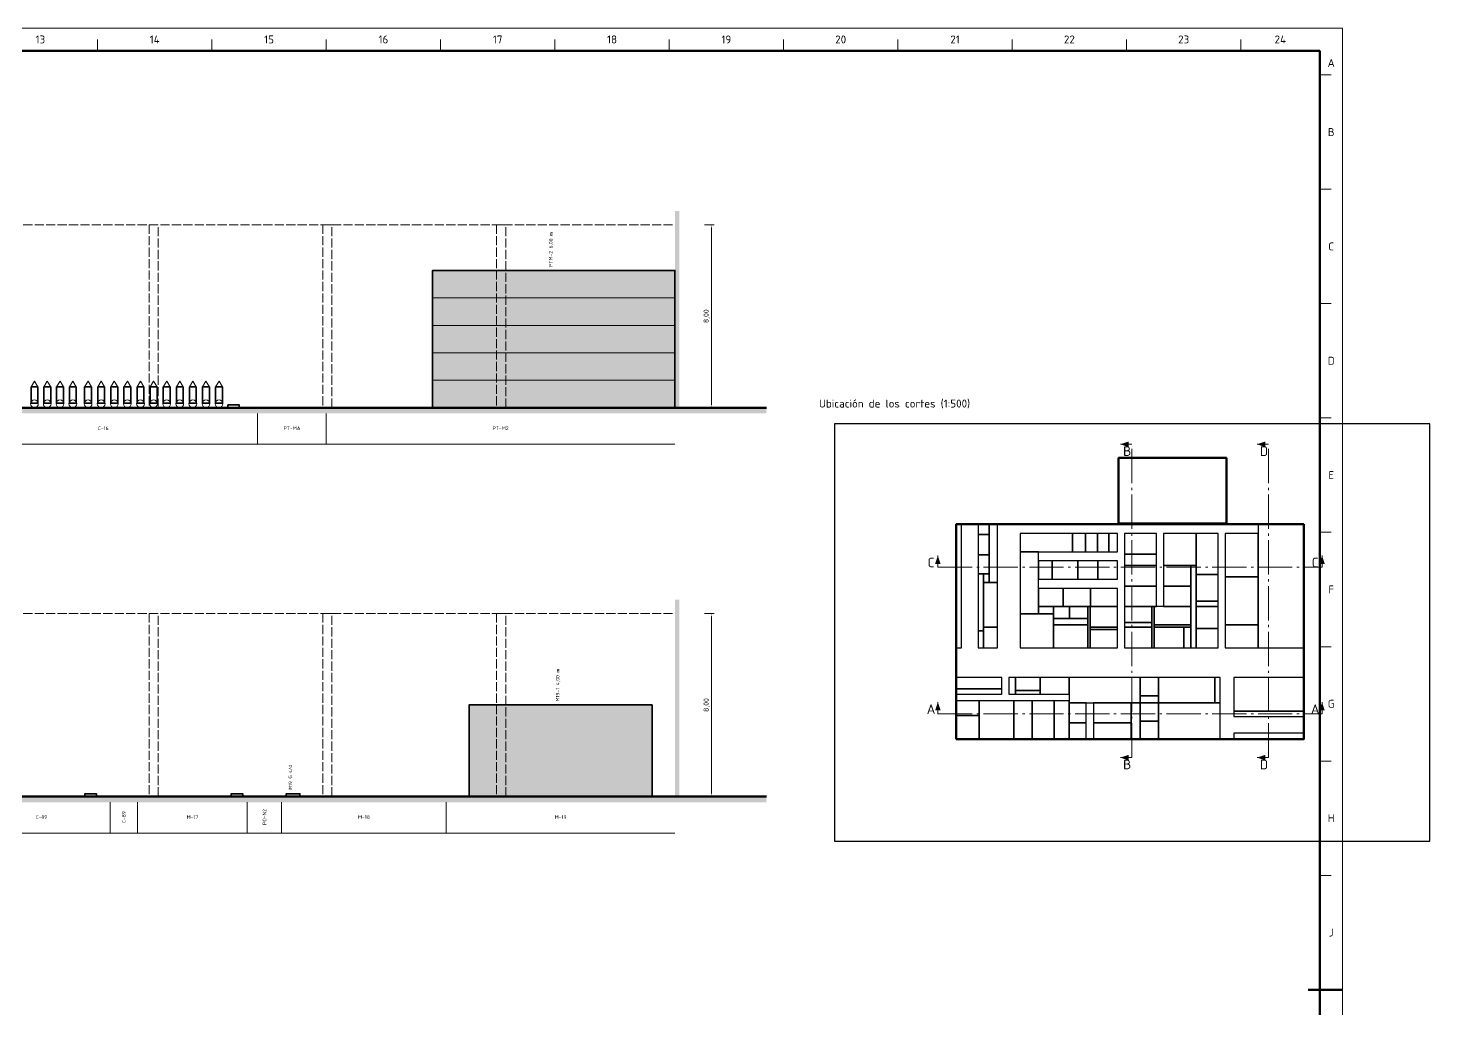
# Model space of a CAD drawing. Header units: millimetres. Extents: x 0 to 1227, y 0 to 841.
# Drawn here: x 614 to 1227, y 412 to 841 of the extents above; entities that cross this region are included whole.
import ezdxf
from ezdxf.enums import TextEntityAlignment as Align

# ---------------------------------------------------------------- set-up
doc = ezdxf.new("R2010")
doc.units = ezdxf.units.MM
doc.linetypes.add('IRAM-E-TRAZOS', pattern=[5, 4, -1])
doc.linetypes.add('IRAM-F-TRAZO-PUNTO', pattern=[20, 15, -2, 1, -2])
for name, color, linetype, lineweight in [('06-TEXTO', 7, 'CONTINUOUS', 25), ('07-RECUADRO', 7, 'CONTINUOUS', 70), ('08-FINA', 5, 'CONTINUOUS', 18), ('A-COTA', 7, 'CONTINUOUS', 18), ('A-EJE', 1, 'IRAM-F-TRAZO-PUNTO', 18), ('A-EQUIPO-FINO', 8, 'CONTINUOUS', 13), ('A-EQUIPO-OCULTO', 8, 'IRAM-E-TRAZOS', 13), ('A-EQUIPO-RELLENO', 9, 'CONTINUOUS', 13), ('A-EXTERIOR', 8, 'CONTINUOUS', 25), ('A-MURO', 7, 'CONTINUOUS', 50), ('A-RELLENO', 9, 'CONTINUOUS', 13), ('A-SECTOR', 1, 'CONTINUOUS', 25), ('A-TEXTO', 7, 'CONTINUOUS', 18)]:
    doc.layers.add(name, color=color, linetype=linetype, lineweight=lineweight)
doc.layers.add('A-EQUIPO', color=30, linetype='CONTINUOUS', lineweight=35, true_color=0xe67800)
doc.styles.add('ISO3098', font='isocpeur.ttf')
doc.dimstyles.new('FLAMA-IRAM', dxfattribs={"dimtxt": 3.5, "dimasz": 3.5, "dimexe": 2, "dimexo": 1.5, "dimgap": 1, "dimtad": 1, "dimdec": 1, "dimtxsty": 'ISO3098', "dimblk": 'IRAM_FLECHA', "dimblk1": 'IRAM_FLECHA', "dimblk2": 'IRAM_FLECHA', "dimcen": 2.5, "dimclrd": 3, "dimclre": 3, "dimclrt": 3, "dimazin": 3, "dimtfac": 1, "dimtmove": 0, "dimatfit": 3, "dimlwd": 18, "dimlwe": 18})

# ---------------------------------------------------------------- blocks, each defined once
blk = doc.blocks.new('IRAM_FLECHA')
blk.add_solid([(0, 0), (-1, 0.125), (-1, -0.125)])

msp = doc.modelspace()

# ---------------------------------------------------------------- hatches: boundary and pattern name
at = {"layer": 'A-EQUIPO-RELLENO', "true_color": 0xfff8f0}
h = msp.add_hatch(color=7, dxfattribs=at)
h.dxf.hatch_style = 1
h.paths.add_polyline_path([(791, 675), (897, 675), (897, 735), (791, 735)])
h = msp.add_hatch(color=7, dxfattribs=at)
h.dxf.hatch_style = 1
h.paths.add_polyline_path([(807, 505), (887, 505), (887, 545), (807, 545)])
at = {"layer": 'A-MURO', "true_color": 0x464646}
h = msp.add_hatch(color=7, dxfattribs=at)
h.dxf.hatch_style = 1
h.paths.add_polyline_path([(897, 675), (899, 675), (899, 761), (897, 761)])
h = msp.add_hatch(color=7, dxfattribs=at)
h.dxf.hatch_style = 1
h.paths.add_polyline_path([(897, 505), (899, 505), (899, 591), (897, 591)])
at = {"layer": 'A-RELLENO', "true_color": 0xc8c8c8}
h = msp.add_hatch(color=7, dxfattribs=at)
h.dxf.hatch_style = 1
h.paths.add_polyline_path([(47, 675), (937, 675), (937, 672.5), (47, 672.5)])
h = msp.add_hatch(color=7, dxfattribs=at)
h.dxf.hatch_style = 1
h.paths.add_polyline_path([(47, 505), (937, 505), (937, 502.5), (47, 502.5)])
at = {"layer": 'A-TEXTO', "true_color": 0x000000}
h = msp.add_hatch(color=7, dxfattribs=at)
h.dxf.hatch_style = 1
h.paths.add_polyline_path([(1091.8, 659), (1095.4, 657.8), (1095.4, 660.2)])
h = msp.add_hatch(color=7, dxfattribs=at)
h.dxf.hatch_style = 1
h.paths.add_polyline_path([(1151.6, 659), (1155.2, 657.8), (1155.2, 660.2)])
h = msp.add_hatch(color=7, dxfattribs=at)
h.dxf.hatch_style = 1
h.paths.add_polyline_path([(1012, 610.3), (1010.8, 606.7), (1013.2, 606.7)])
h = msp.add_hatch(color=7, dxfattribs=at)
h.dxf.hatch_style = 1
h.paths.add_polyline_path([(1180, 610.3), (1178.8, 606.7), (1181.2, 606.7)])
h = msp.add_hatch(color=7, dxfattribs=at)
h.dxf.hatch_style = 1
h.paths.add_polyline_path([(1012, 546.2), (1010.8, 542.6), (1013.2, 542.6)])
h = msp.add_hatch(color=7, dxfattribs=at)
h.dxf.hatch_style = 1
h.paths.add_polyline_path([(1180, 546.2), (1178.8, 542.6), (1181.2, 542.6)])
h = msp.add_hatch(color=7, dxfattribs=at)
h.dxf.hatch_style = 1
h.paths.add_polyline_path([(1091.8, 522), (1095.4, 520.8), (1095.4, 523.2)])
h = msp.add_hatch(color=7, dxfattribs=at)
h.dxf.hatch_style = 1
h.paths.add_polyline_path([(1151.6, 522), (1155.2, 520.8), (1155.2, 523.2)])

# ---------------------------------------------------------------- linework, layer by layer
at = {"layer": '07-RECUADRO'}
msp.add_line((1189, 420.5), (1174, 420.5), dxfattribs=at)
msp.add_lwpolyline([(25, 10), (1179, 10), (1179, 831), (25, 831)], close=True, dxfattribs=at)
at = {"layer": '08-FINA'}
for p, q in [((644.5, 831), (644.5, 836)), ((694.5, 831), (694.5, 836)), ((744.5, 831), (744.5, 836)), ((794.5, 831), (794.5, 836)), ((844.5, 831), (844.5, 836)), ((894.5, 831), (894.5, 836)), ((944.5, 831), (944.5, 836)), ((994.5, 831), (994.5, 836)), ((1044.5, 831), (1044.5, 836)), ((1094.5, 831), (1094.5, 836)), ((1144.5, 831), (1144.5, 836)), ((1179, 820.5), (1184, 820.5)), ((1179, 770.5), (1184, 770.5)), ((1179, 720.5), (1184, 720.5)), ((1179, 670.5), (1184, 670.5)), ((1179, 620.5), (1184, 620.5)), ((1179, 570.5), (1184, 570.5)), ((1179, 520.5), (1184, 520.5)), ((1179, 470.5), (1184, 470.5))]:
    msp.add_line(p, q, dxfattribs=at)
msp.add_lwpolyline([(0, 0), (1189, 0), (1189, 841), (0, 841)], close=True, dxfattribs=at)
at = {"layer": 'A-COTA'}
for p, q in [((714.5, 672.5), (714.5, 659)), ((744.5, 672.5), (744.5, 659)), ((137, 659), (897, 659)), ((650, 502.5), (650, 489)), ((662, 502.5), (662, 489)), ((710, 502.5), (710, 489)), ((725, 502.5), (725, 489)), ((797, 502.5), (797, 489)), ((137, 489), (897, 489))]:
    msp.add_line(p, q, dxfattribs=at)
at = {"layer": 'A-EJE'}
for p, q in [((1096.8, 522), (1096.8, 659)), ((1156.6, 522), (1156.6, 659)), ((1012, 605.3), (1180, 605.3)), ((1012, 541.2), (1180, 541.2))]:
    msp.add_line(p, q, dxfattribs=at)
at = {"layer": 'A-EQUIPO'}
for points in [[(791, 675), (897, 675), (897, 735), (791, 735)], [(615.4, 677), (618.4, 677), (618.4, 684.1), (615.4, 684.1)], [(621, 677), (624, 677), (624, 684.1), (621, 684.1)], [(626.6, 677), (629.6, 677), (629.6, 684.1), (626.6, 684.1)], [(632.2, 677), (635.2, 677), (635.2, 684.1), (632.2, 684.1)], [(638.864, 677), (641.864, 677), (641.864, 684.1), (638.864, 684.1)], [(644.591, 677), (647.591, 677), (647.591, 684.1), (644.591, 684.1)], [(650.318, 677), (653.318, 677), (653.318, 684.1), (650.318, 684.1)], [(656.045, 677), (659.045, 677), (659.045, 684.1), (656.045, 684.1)], [(661.773, 677), (664.773, 677), (664.773, 684.1), (661.773, 684.1)], [(667.5, 677), (670.5, 677), (670.5, 684.1), (667.5, 684.1)], [(673.227, 677), (676.227, 677), (676.227, 684.1), (673.227, 684.1)], [(678.955, 677), (681.955, 677), (681.955, 684.1), (678.955, 684.1)], [(684.682, 677), (687.682, 677), (687.682, 684.1), (684.682, 684.1)], [(690.409, 677), (693.409, 677), (693.409, 684.1), (690.409, 684.1)], [(696.136, 677), (699.136, 677), (699.136, 684.1), (696.136, 684.1)], [(701.5, 675), (706.5, 675), (706.5, 676.2), (701.5, 676.2)], [(807, 505), (887, 505), (887, 545), (807, 545)], [(639, 505), (644, 505), (644, 506.2), (639, 506.2)], [(703, 505), (708, 505), (708, 506.2), (703, 506.2)], [(727, 505), (733, 505), (733, 506.2), (727, 506.2)]]:
    msp.add_lwpolyline(points, close=True, dxfattribs=at)
at = {"layer": 'A-EQUIPO-FINO'}
for p, q in [((791, 723), (897, 723)), ((791, 711), (897, 711)), ((791, 699), (897, 699)), ((791, 687), (897, 687)), ((615.4, 684.1), (616.9, 686.6)), ((618.4, 684.1), (616.9, 686.6)), ((621, 684.1), (622.5, 686.6)), ((624, 684.1), (622.5, 686.6)), ((626.6, 684.1), (628.1, 686.6)), ((629.6, 684.1), (628.1, 686.6)), ((632.2, 684.1), (633.7, 686.6)), ((635.2, 684.1), (633.7, 686.6)), ((638.864, 684.1), (640.364, 686.6)), ((641.864, 684.1), (640.364, 686.6)), ((644.591, 684.1), (646.091, 686.6)), ((647.591, 684.1), (646.091, 686.6)), ((650.318, 684.1), (651.818, 686.6)), ((653.318, 684.1), (651.818, 686.6)), ((656.045, 684.1), (657.545, 686.6)), ((659.045, 684.1), (657.545, 686.6)), ((661.773, 684.1), (663.273, 686.6)), ((664.773, 684.1), (663.273, 686.6)), ((667.5, 684.1), (669, 686.6)), ((670.5, 684.1), (669, 686.6)), ((673.227, 684.1), (674.727, 686.6)), ((676.227, 684.1), (674.727, 686.6)), ((678.955, 684.1), (680.455, 686.6)), ((681.955, 684.1), (680.455, 686.6)), ((684.682, 684.1), (686.182, 686.6)), ((687.682, 684.1), (686.182, 686.6)), ((690.409, 684.1), (691.909, 686.6)), ((693.409, 684.1), (691.909, 686.6)), ((696.136, 684.1), (697.636, 686.6)), ((699.136, 684.1), (697.636, 686.6))]:
    msp.add_line(p, q, dxfattribs=at)
for centre in [(616.9, 676.7), (622.5, 676.7), (628.1, 676.7), (633.7, 676.7), (640.364, 676.7), (646.091, 676.7), (651.818, 676.7), (657.545, 676.7), (663.273, 676.7), (669, 676.7), (674.727, 676.7), (680.455, 676.7), (686.182, 676.7), (691.909, 676.7), (697.636, 676.7)]:
    msp.add_circle(centre, 1.7, dxfattribs=at)
at = {"layer": 'A-EQUIPO-OCULTO'}
for p, q in [((137, 755), (897, 755)), ((137, 585), (897, 585))]:
    msp.add_line(p, q, dxfattribs=at)
for points in [[(667, 675), (671, 675), (671, 755), (667, 755)], [(743, 675), (747, 675), (747, 755), (743, 755)], [(819, 675), (823, 675), (823, 755), (819, 755)], [(667, 505), (671, 505), (671, 585), (667, 585)], [(743, 505), (747, 505), (747, 585), (743, 585)], [(819, 505), (823, 505), (823, 585), (819, 585)]]:
    msp.add_lwpolyline(points, close=True, dxfattribs=at)
at = {"layer": 'A-EXTERIOR'}
msp.add_lwpolyline([(966.8, 485.4), (1227.2, 485.4), (1227.2, 668), (966.8, 668)], close=True, dxfattribs=at)
at = {"layer": 'A-MURO'}
for p, q in [((47, 675), (937, 675)), ((47, 505), (937, 505))]:
    msp.add_line(p, q, dxfattribs=at)
for points in [[(1091, 624.4), (1138.2, 624.4), (1138.2, 653), (1091, 653)], [(1020, 530), (1172, 530), (1172, 624), (1020, 624)]]:
    msp.add_lwpolyline(points, close=True, dxfattribs=at)
at = {"layer": 'A-SECTOR'}
for points in [[(1020, 570), (1020.2, 570), (1020.2, 624), (1020, 624)], [(1020.2, 570), (1022.4, 570), (1022.4, 624), (1020.2, 624)], [(1029.6, 619.6), (1034.4, 619.6), (1034.4, 624), (1029.6, 624)], [(1029.6, 610.6), (1034.4, 610.6), (1034.4, 619.6), (1029.6, 619.6)], [(1034.4, 598.6), (1038, 598.6), (1038, 624), (1034.4, 624)], [(1048, 612), (1070.8, 612), (1070.8, 620), (1048, 620)], [(1070.8, 612), (1076.6, 612), (1076.6, 620), (1070.8, 620)], [(1076.6, 612), (1081.8, 612), (1081.8, 620), (1076.6, 620)], [(1081.8, 612), (1086.8, 612), (1086.8, 620), (1081.8, 620)], [(1086.8, 612), (1090.6, 612), (1090.6, 620), (1086.8, 620)], [(1093.6, 611), (1107.6, 611), (1107.6, 620), (1093.6, 620)], [(1110.6, 606), (1125, 606), (1125, 620), (1110.6, 620)], [(1125, 602), (1134.6, 602), (1134.6, 620), (1125, 620)], [(1137.6, 601), (1152, 601), (1152, 620), (1137.6, 620)], [(1152, 570), (1172, 570), (1172, 624), (1152, 624)], [(1029.6, 602.3), (1034.4, 602.3), (1034.4, 610.6), (1029.6, 610.6)], [(1048, 584.8), (1056, 584.8), (1056, 612), (1048, 612)], [(1056, 600), (1062, 600), (1062, 608), (1056, 608)], [(1062, 600), (1073.2, 600), (1073.2, 608), (1062, 608)], [(1073.2, 600), (1082, 600), (1082, 608), (1073.2, 608)], [(1082, 600), (1090.6, 600), (1090.6, 608), (1082, 608)], [(1093.6, 606), (1107.6, 606), (1107.6, 611), (1093.6, 611)], [(1029.6, 577.4), (1032, 577.4), (1032, 602.3), (1029.6, 602.3)], [(1032, 598.6), (1034.4, 598.6), (1034.4, 602.3), (1032, 602.3)], [(1093.6, 597), (1107.6, 597), (1107.6, 606), (1093.6, 606)], [(1110.6, 597), (1122.6, 597), (1122.6, 606), (1110.6, 606)], [(1122.6, 570), (1125, 570), (1125, 606), (1122.6, 606)], [(1125, 590.4), (1134.6, 590.4), (1134.6, 602), (1125, 602)], [(1137.6, 580), (1152, 580), (1152, 601), (1137.6, 601)], [(1032, 579), (1038, 579), (1038, 598.6), (1032, 598.6)], [(1056, 588), (1066.8, 588), (1066.8, 596), (1056, 596)], [(1066.8, 588), (1078.8, 588), (1078.8, 596), (1066.8, 596)], [(1078.8, 588), (1090.6, 588), (1090.6, 596), (1078.8, 596)], [(1093.6, 588), (1107.6, 588), (1107.6, 597), (1093.6, 597)], [(1110.6, 588), (1122.6, 588), (1122.6, 597), (1110.6, 597)], [(1125, 588), (1134.6, 588), (1134.6, 590.4), (1125, 590.4)], [(1048, 570), (1062.6, 570), (1062.6, 584.8), (1048, 584.8)], [(1056, 584.8), (1062.6, 584.8), (1062.6, 588), (1056, 588)], [(1062.6, 582.8), (1069.6, 582.8), (1069.6, 588), (1062.6, 588)], [(1062.6, 580), (1077.6, 580), (1077.6, 582.8), (1062.6, 582.8)], [(1069.6, 582.8), (1077.6, 582.8), (1077.6, 588), (1069.6, 588)], [(1077.6, 570), (1078.6, 570), (1078.6, 588), (1077.6, 588)], [(1078.6, 579), (1090.6, 579), (1090.6, 588), (1078.6, 588)], [(1093.6, 581), (1105.6, 581), (1105.6, 588), (1093.6, 588)], [(1105.6, 570), (1106.6, 570), (1106.6, 588), (1105.6, 588)], [(1106.6, 580), (1122.6, 580), (1122.6, 588), (1106.6, 588)], [(1125, 578.4), (1134.6, 578.4), (1134.6, 588), (1125, 588)], [(1029.6, 570), (1032, 570), (1032, 577.4), (1029.6, 577.4)], [(1032, 570), (1038, 570), (1038, 579), (1032, 579)], [(1062.6, 570), (1077.6, 570), (1077.6, 580), (1062.6, 580)], [(1078.6, 578), (1090.6, 578), (1090.6, 579), (1078.6, 579)], [(1078.6, 570), (1090.6, 570), (1090.6, 578), (1078.6, 578)], [(1093.6, 579), (1105.6, 579), (1105.6, 581), (1093.6, 581)], [(1093.6, 570), (1105.6, 570), (1105.6, 579), (1093.6, 579)], [(1106.6, 579), (1122.6, 579), (1122.6, 580), (1106.6, 580)], [(1106.6, 570), (1119.6, 570), (1119.6, 579), (1106.6, 579)], [(1119.6, 570), (1122.6, 570), (1122.6, 579), (1119.6, 579)], [(1125, 570), (1134.6, 570), (1134.6, 578.4), (1125, 578.4)], [(1137.6, 570), (1152, 570), (1152, 580), (1137.6, 580)], [(1020, 552), (1040, 552), (1040, 557), (1020, 557)], [(1020, 549.8), (1040, 549.8), (1040, 552), (1020, 552)], [(1043, 549.8), (1046, 549.8), (1046, 557), (1043, 557)], [(1046, 551.4), (1056.8, 551.4), (1056.8, 557), (1046, 557)], [(1056.8, 549.8), (1069.4, 549.8), (1069.4, 557), (1056.8, 557)], [(1069.4, 545.9), (1100.5, 545.9), (1100.5, 557), (1069.4, 557)], [(1100.5, 549), (1108.5, 549), (1108.5, 557), (1100.5, 557)], [(1108.5, 545.9), (1133.1, 545.9), (1133.1, 557), (1108.5, 557)], [(1133.1, 545.9), (1135.5, 545.9), (1135.5, 557), (1133.1, 557)], [(1141.5, 542.3), (1172, 542.3), (1172, 557), (1141.5, 557)], [(1020, 540.4), (1030, 540.4), (1030, 546.8), (1020, 546.8)], [(1030, 530), (1045.2, 530), (1045.2, 546.8), (1030, 546.8)], [(1045.2, 530), (1053.2, 530), (1053.2, 546.8), (1045.2, 546.8)], [(1046, 549.8), (1056.8, 549.8), (1056.8, 551.4), (1046, 551.4)], [(1053.2, 530), (1062.8, 530), (1062.8, 546.8), (1053.2, 546.8)], [(1062.8, 530), (1069.4, 530), (1069.4, 546.8), (1062.8, 546.8)], [(1069.4, 537.2), (1076.8, 537.2), (1076.8, 545.9), (1069.4, 545.9)], [(1080, 537.2), (1096.5, 537.2), (1096.5, 545.9), (1080, 545.9)], [(1096.5, 530), (1100.5, 530), (1100.5, 545.9), (1096.5, 545.9)], [(1100.5, 545.9), (1108.5, 545.9), (1108.5, 549), (1100.5, 549)], [(1100.5, 537.9), (1108.5, 537.9), (1108.5, 545.9), (1100.5, 545.9)], [(1108.5, 530), (1135.5, 530), (1135.5, 545.9), (1108.5, 545.9)], [(1020, 530), (1030, 530), (1030, 540.4), (1020, 540.4)], [(1141.5, 539.9), (1172, 539.9), (1172, 542.3), (1141.5, 542.3)], [(1069.4, 530), (1076.8, 530), (1076.8, 537.2), (1069.4, 537.2)], [(1080, 530), (1096.5, 530), (1096.5, 537.2), (1080, 537.2)], [(1100.5, 530), (1108.5, 530), (1108.5, 537.9), (1100.5, 537.9)], [(1141.5, 530), (1172, 530), (1172, 532.7), (1141.5, 532.7)]]:
    msp.add_lwpolyline(points, close=True, dxfattribs=at)
at = {"layer": 'A-TEXTO'}
for p, q in [((1096.8, 659), (1091.8, 659)), ((1156.6, 659), (1151.6, 659)), ((1012, 605.3), (1012, 610.3)), ((1180, 605.3), (1180, 610.3)), ((1012, 541.2), (1012, 546.2)), ((1180, 541.2), (1180, 546.2)), ((1096.8, 522), (1091.8, 522)), ((1156.6, 522), (1151.6, 522))]:
    msp.add_line(p, q, dxfattribs=at)

# ---------------------------------------------------------------- texts
at = {"layer": '06-TEXTO', "style": 'ISO3098'}
for s, p in [('13', (619.5, 836)), ('14', (669.5, 836)), ('15', (719.5, 836)), ('16', (769.5, 836)), ('17', (819.5, 836)), ('18', (869.5, 836)), ('19', (919.5, 836)), ('20', (969.5, 836)), ('21', (1019.5, 836)), ('22', (1069.5, 836)), ('23', (1119.5, 836)), ('24', (1161.75, 836)), ('A', (1184, 825.75)), ('B', (1184, 795.5)), ('C', (1184, 745.5)), ('D', (1184, 695.5)), ('E', (1184, 645.5)), ('F', (1184, 595.5)), ('G', (1184, 545.5)), ('H', (1184, 495.5)), ('J', (1184, 445.5))]:
    msp.add_text(s, height=3.5, dxfattribs=at).set_placement(p, align=Align.MIDDLE_CENTER)
at = {"layer": 'A-TEXTO', "style": 'ISO3098'}
for s, height, p in [('PTM-2 6,00 m', 1.6, (844, 736.5)), ('M19-1 4,00 m', 1.6, (847, 546.5)), ('M19-G s/d', 1.5, (730, 508))]:
    msp.add_text(s, height=height, rotation=90, dxfattribs=at).set_placement(p, align=Align.BOTTOM_LEFT)
msp.add_text('Ubicación de los cortes (1:500)', height=3.5, dxfattribs=at).set_placement((960, 674), align=Align.BOTTOM_LEFT)
for s, height, p in [('C-16', 1.6, (647, 666)), ('PT-MA', 1.6, (729.5, 666)), ('PT-M2', 1.6, (820.75, 666)), ('B', 4.2, (1094.8, 656)), ('D', 4.2, (1154.6, 656)), ('C', 4.2, (1009, 607.3)), ('C', 4.2, (1177, 607.3)), ('A', 4.2, (1009, 543.2)), ('A', 4.2, (1177, 543.2)), ('B', 4.2, (1094.8, 519)), ('D', 4.2, (1154.6, 519)), ('C-09', 1.6, (620, 496)), ('M-17', 1.6, (686, 496)), ('M-18', 1.6, (761, 496)), ('M-19', 1.6, (847, 496))]:
    msp.add_text(s, height=height, dxfattribs=at).set_placement(p, align=Align.MIDDLE_CENTER)
for s, p in [('C-89', (656, 496)), ('PO-N2', (717.5, 496))]:
    msp.add_text(s, height=1.6, rotation=90, dxfattribs=at).set_placement(p, align=Align.MIDDLE_CENTER)

# ---------------------------------------------------------------- dimensions: what is measured, and where the dimension line sits
at = {"layer": 'A-COTA'}
for base, p1, p2 in [((913, 675), (909, 675), (909, 755)), ((913, 505), (909, 505), (909, 585))]:
    msp.add_linear_dim(base=base, p1=p1, p2=p2, angle=90, dimstyle='FLAMA-IRAM', override={"dimtxt": 2.2, "dimasz": 2.2, "dimexe": 1.2, "dimexo": 1, "dimdec": 2, "dimlfac": 0.1, "dimzin": 0}, dxfattribs=at).render()

doc.saveas('drawing.dxf')
